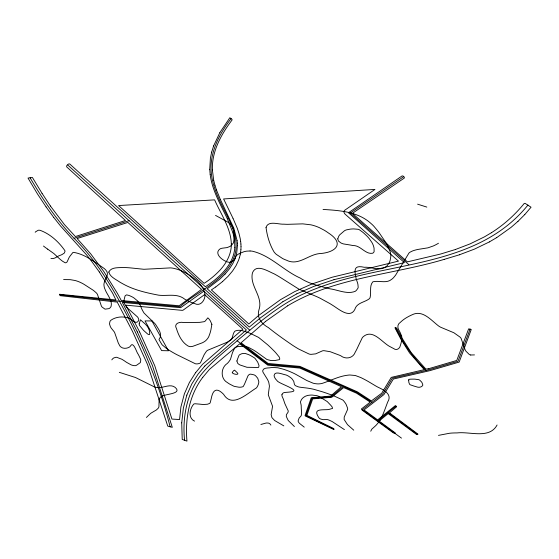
<?xml version="1.0" encoding="UTF-8"?>
<svg xmlns="http://www.w3.org/2000/svg" width="559" height="559" viewBox="0 0 559 559"><rect width="100%" height="100%" fill="white"/><g stroke="black" fill="none" stroke-linecap="round" stroke-linejoin="round"><path stroke-width="0.84" d="M209.73 169.286L210.408 158.085L211.658 152.132M212.406 170.006C211.658 151.391 221.245 134.328 232.097 119.933L231.915 119.249L229.826 117.739L219.897 132.539M234.836 247.309L234.542 240.056L232.991 232.879M237.435 245.674L236.667 253.318L235.157 258.482M240.929 249.356L241.013 246.792M234.836 247.33C233.697 264.854 219.163 277.781 205.377 286.732L69.784 164.025C68.813 163.13 65.738 165.841 66.759 166.952L125.461 220.505L75.388 236.548L64.397 224.55L50.408 206.005M240.663 252.06L240.922 249.482M181.724 422.856L183.359 408.056L186.832 395.108M281.974 394.668L281.911 395.227A6.219 3.654 27.1 0 0 282.043 396.149L282.882 398.099A19.055 11.068 27.8 0 1 283.301 399.049L284.852 403.577A15.359 9 26.7 0 0 285.216 404.381L288.269 410.991L288.046 412.242L286.383 414.659L286.306 416.427L287.081 418.188A11.033 6.303 27.2 0 1 287.382 418.747L287.955 419.963A7.274 4.179 26.6 0 0 288.332 420.578L294.411 426.538M240.181 254.764L240.643 252.186M239.497 257.468L240.16 254.876M370.736 431.22L371.819 429.137L374.097 427.104A104.938 63.628 27.5 0 0 376.277 425.05L379.135 421.689A50.513 30.347 25.4 0 0 380.749 418.887C383.705 413.429 385.472 407.714 387.722 401.977C392.6 394.27 383.795 389.923 377.912 387.163A42.246 26.909 23.3 0 1 375.753 385.969L368.479 381.629A66.137 39.186 25 0 0 365.181 379.792L364.713 379.54A60.037 35.72 24.9 0 0 362.365 378.338A72.09 42.533 25 0 0 360.723 377.535L355.349 375.508L349.885 375.005A15.254 9.37 24.7 0 0 348.397 375.117C338.971 376.088 330.844 380.616 321.977 383.453A26.35 16.19 26.9 0 1 320.405 383.733L318.972 383.872A14.834 9.063 26.5 0 1 317.086 383.858L314.955 383.607A12.885 7.854 26.5 0 1 313.082 383.174L306.779 380.518L295.788 374.355A33.072 19.537 27.3 0 0 293.643 373.265L291.092 372.098A48.43 28.299 27.3 0 0 287.214 370.533L286.194 370.163A47.173 27.587 27.3 0 0 283.133 369.143L277.858 367.787L273.449 367.501A52.595 30.78 26.8 0 0 271.234 367.612C268.509 368.262 263.366 367.256 262.66 370.799A7.938 4.745 28.1 0 0 262.912 371.882A6.065 3.627 28.2 0 0 263.303 372.706L267.468 379.435A24.862 14.562 28.8 0 1 268.236 381.042A30.207 17.657 28.9 0 1 268.802 382.517L269.438 386.101L268.32 394.381A7.141 4.172 27.6 0 0 268.425 395.234L272.561 406.281L271.143 414.61L271.947 417.657L274.651 420.515L283.811 425.888M211.665 152.097L213.608 145.92M239.462 257.58L238.581 260.194A3.277 2.145 32 0 1 238.518 260.34L236.101 265.525A3.256 2.124 31.9 0 1 236.01 265.693L232.621 270.905A3.235 2.089 31.9 0 1 232.516 271.045L228.114 276.265A3.207 2.061 31.9 0 1 228.009 276.377L222.524 281.603M470.14 329.02L457.996 361.289L428.956 369.779L392.264 378.205L382.831 393.899L362.386 409.677L401.481 438.13M213.615 145.892L219.883 132.567M186.839 395.087L191.828 383.914L197.949 374.292L204.825 366.019M235.15 258.51L232.775 263.652L229.428 268.858L225.06 274.078M195.517 372.818L189.424 382.461A2.802 1.579 30.4 0 0 189.361 382.573L184.407 393.788A2.76 1.53 30.3 0 0 184.358 393.92L180.927 406.882A2.711 1.481 30.1 0 0 180.906 407.015L179.558 419.543L171.934 419.061L154.801 365.852A2.795 1.565 31.8 0 0 154.724 365.642L139.722 332.13M497.084 425.008C489.349 439.332 470 431.331 457.08 432.918A65.613 37.795 19.8 0 0 452.035 433.043A46.236 26.979 20 0 0 449.429 433.274L438.473 435.377M202.756 377.332C189.047 395.437 185.043 418.894 186.951 441.114L182.22 439.437L181.724 422.877M231.084 118.641C218.807 134.523 208.654 154.263 211.505 174.932C213.356 188.816 219.876 201.415 226.109 213.762C232.153 225.724 238.239 239.077 235.423 252.801C228.638 279.703 198.718 290.093 179.97 306.73L119.486 301.266L59.729 294.782M195.587 372.72L202.435 364.419A2.879 1.67 30.3 0 1 202.554 364.293L242.844 329.202L204.629 294.6L183.268 310.035A3.033 1.831 32.4 0 1 181.92 310.322L125.824 305.165L139.659 331.997M202.77 377.318L209.52 369.31L239.713 343.799L267.782 365.146L299.904 368.095L341.416 386.667L330.551 396.1L311.237 397.756L305.025 415.547L305.319 415.987L333.828 429.494L333.765 428.585L306.884 415.372L312.691 398.888L331.732 397.288L343.666 387.59L356.516 393.18L369.869 401.9L369.995 402.291L361.38 408.971L362.141 410.166L393.459 432.973L395.499 433.099L379.093 421.032L388.177 413.618L416.462 434.413L417.503 434.483L418.02 434.168L389.49 412.863L396.611 406.77L395.374 405.596L377.625 419.879L364.021 409.922L383.935 394.57L393.347 379.037L429.689 370.701L459.156 362.092L471.251 329.496L468.638 328.86L456.773 360.443L428.215 368.849M527.941 205.069C476.121 269.11 386.248 260.878 315.674 288.765A271.15 159.266 19.5 0 0 302.873 294.188C279.102 305.2 259.159 322.536 239.133 339.075C227.087 349.634 214.23 359.423 203.707 371.574C187.349 390.294 182.059 416.252 184.589 440.499M524.782 214.558L531.05 207.214L525.146 203.371L524.265 203.413C514.972 214.859 503.876 224.823 491.424 232.719M518.004 221.315L524.761 214.579M225.039 274.099L219.61 279.318L207.207 288.793L249.314 327.064L260.864 317.519L282.84 301.748M258.426 315.632L248.832 323.982L211.365 289.911L215.718 286.984M517.983 221.336L511.059 227.373L496.727 237.61M204.846 365.998L246.393 329.95L203.811 291.232L180.655 307.681L122.295 302.44L137.304 331.864M265.651 321.369L241.076 342.8L268.124 363.469L299.904 366.383L357.383 391.845L371.372 400.929L381.72 393.222L391.244 377.395L424.274 369.646L409.558 352.904L400.796 339.02L394.92 327.728L396.506 327.93L402.459 338.789L411.158 352.582L425.811 369.038L428.187 368.856M343.317 386.555L331.152 396.708L311.95 398.281L305.871 415.7L333.982 429.235M377.793 420.892L396.107 406.093M215.809 286.921L222.426 281.687M258.524 315.549L280.45 299.708A3.214 2.082 29 0 1 280.604 299.61L294.544 291.693A3.263 2.145 28.6 0 1 294.712 291.609L311.538 284.14A3.319 2.215 28 0 1 311.733 284.07L332.018 277.271A3.375 2.292 27.2 0 1 332.235 277.208L398.476 261.123L345.21 214.258A3.606 2.62 28.2 0 1 344.819 210.177L374.956 189.431L223.607 198.948L232.963 218.22M265.665 321.355L287.487 305.892M403.598 176.721L350.276 213.035L408.874 264.68M491.396 232.733L484.429 236.862L470.056 243.899L455.431 249.489M489.356 241.921L496.699 237.624M282.861 301.727L296.801 293.866M287.515 305.878C334.848 277.222 392.257 274.916 444.216 259.369M489.321 241.942L474.472 249.111L459.386 254.799M296.829 293.852L313.641 286.446L333.933 279.696M260.878 424.484L265.937 423.079A13.164 7.379 27.2 0 1 267.153 423.002L268.593 423.149A1.782 1.006 27.4 0 1 269.172 423.38A2.467 1.391 27.4 0 1 270.242 424.19L270.877 425.099M30.088 177.769C42.708 199.304 56.683 220.26 74.067 238.274L129.087 220.679M455.396 249.503L440.688 254.003L407.413 261.864L352.694 213.643L352.75 213.091L404.276 178.09C404.919 177.245 403.109 175.603 402.082 175.938L348.474 212.755L404.416 262.625L333.968 279.682M444.244 259.362L459.351 254.813M146.409 417.461L149.98 414.009A36.691 19.341 29.8 0 1 151.203 413.017L156.338 409.985L158.141 408.322A17.853 9.559 31.3 0 0 158.931 406.763L159.112 399.28L160.209 397.421A24.393 13.199 30.2 0 1 161.139 396.806C164.234 393.69 183.121 394.228 175.03 387.296C169.503 383.153 162.068 389.127 155.772 387.282A6.498 3.571 31.4 0 1 154.2 386.8L135.467 377.507L119.312 372.329M474.479 354.902L470.699 355.007M63.607 279.577L70.273 279.661L75.241 280.534A23.946 13.521 35.2 0 1 80.126 282.295L82.131 283.266A19.055 10.796 35.3 0 1 84.507 284.629L93.423 290.38L96.26 292.818A7.644 4.374 35 0 1 97.469 294.418L101.403 306.129A6.533 3.738 34.4 0 0 102.178 307.143L105.043 309.155L108.907 308.631A15.184 8.706 34.8 0 0 109.878 308.044L111.031 306.618L111.332 304.669A30.549 17.392 35.2 0 0 111.276 303.062L111.066 301.615A11.012 6.324 34.7 0 0 110.773 300.63L109.655 298.171A68.009 37.767 35.8 0 0 108.656 296.27A54.831 30.696 35.6 0 0 107.971 295.054L107.021 293.412A42.135 25.064 33.9 0 1 105.574 290.61L104.456 287.892A14.681 8.602 34.6 0 1 104.107 286.285C102.542 280.674 110.577 275.28 105.965 270.256A13.709 8.036 35.5 0 0 105.455 269.711A12.906 7.567 35.5 0 0 104.1 268.425C94.653 261.996 85.045 254.198 73.515 252.354A2.879 1.684 36.6 0 0 72.705 252.71L70.364 255.694A62.245 36.496 34.4 0 0 69.197 257.336L67.045 261.996L65.822 262.793A2.348 1.356 36.6 0 1 64.998 262.667L62.657 261.298A27.978 16.414 36.9 0 1 59.198 258.468L53.832 253.527L47.683 249.146M50.939 258.475C54.943 259.369 57.137 255.994 60.624 255.163A48.647 28.16 38.6 0 0 62.049 254.534L64.278 253.094L65.005 251.368A3.759 2.18 37 0 0 64.816 250.53C58.73 241.837 50.261 234.004 40.157 230.336A7.637 4.409 37.8 0 0 38.166 230.273L35.385 231.95A6.38 3.682 37.8 0 0 35.21 232.292M250.041 250.984L246.729 251.152A25.693 16.889 30.8 0 0 243.808 251.781C240.908 253.024 237.121 253.849 235.542 256.847C235.304 259.774 232.691 261.332 230.238 262.346C224.753 262.688 212.699 253.919 220.148 248.839A13.486 8.804 32.2 0 1 222.503 248.175L227.073 247.588L229.616 246.589A25.253 16.742 33.7 0 0 231.251 245.569L233.494 242.837L234.249 237.638A63.663 41.52 35.3 0 0 233.788 230.622L232.837 227.387L230.574 224.369A13.437 8.965 33.4 0 0 228.393 222.433L215.543 215.411M323.046 209.436C339.837 210.463 358.319 211.658 371.295 223.768A25.595 18.272 27.1 0 1 373.964 226.367L376.41 229.253A154.843 101.997 30.6 0 1 379.268 232.907L387.01 244.297L390.343 252.144A25.882 18.293 26.2 0 1 390.797 256.595L390.126 260.445A30.801 21.759 26.5 0 1 389.106 262.919L387.415 265.434A16.155 11.39 25.6 0 1 386.129 266.622C380.05 271.513 371.274 266.671 364.23 267.279C354.35 265.036 354.217 269.249 355.831 277.18A22.004 15.191 25.1 0 0 356.251 279.067L357.376 282.365A28.837 19.502 27.3 0 1 357.928 284.433L358.179 287.284A7.043 4.793 26.3 0 1 357.935 288.185L356.656 290.023A28.768 19.607 27.4 0 1 355.419 291.225C347.467 294.691 338.09 289.918 329.936 288.8C319.769 286.075 309.183 283.937 300.246 278.068C283.497 270.584 270.773 255.624 252.598 251.25A16.644 10.991 31.1 0 0 250.041 250.984M426.81 207.089L417.608 204.175M344.4 429.605L332.221 421.577L329.167 420.137A9.056 5.262 25.4 0 0 327.826 419.697L327.364 419.592A4.36 2.543 25.4 0 0 326.61 419.481L323.773 419.641A6.415 3.759 25.7 0 1 322.243 419.509L320.195 418.831A2.613 1.53 25.7 0 1 319.496 418.363L319.007 417.866A4.109 2.404 25.7 0 1 318.665 417.398C313.138 409.167 320.195 409.908 327.218 409.663A39.675 23.946 26.6 0 0 329.314 409.356L332.577 408.398L332.123 406.938A3.864 2.292 25.5 0 0 331.871 406.596L331.34 405.96A28.823 17.392 24.7 0 1 330.76 405.254L327.246 401.586L319.021 396.436A9.594 5.695 26 0 0 316.778 395.66L312.25 395.073A23.96 14.08 25.8 0 0 310.112 395.122C306.087 395.171 301.713 397.54 300.539 401.572A6.827 4.025 26.4 0 0 300.539 402.375L301.063 404.681A20.243 11.816 27.3 0 1 301.21 405.82L301.252 407.602A55.572 32.736 24.5 0 0 301.35 409.516L301.518 411.117A41.897 24.198 27.9 0 1 301.601 413.199L301.273 415.47A6.505 3.773 26.7 0 1 300.833 416.169L299.1 418.125L298.115 420.92A4.325 2.488 26.3 0 0 298.324 421.696L298.66 422.29A7.574 4.367 26.2 0 0 299.519 423.38L304.236 427.139M371.945 402.298L356.949 392.509L299.862 367.214L267.964 364.349L237.121 340.773M194.539 421.13C187.572 417.901 189.899 408.238 193.826 404.024A9.936 5.464 29.6 0 1 195.042 403.752L199.996 404.164A28.691 16.141 30.3 0 0 201.778 404.36A33.98 19.174 30.5 0 0 203.916 404.471L207.494 404.234L209.555 403.451A7.505 4.192 29.7 0 0 210.156 402.843L210.876 400.083A34.385 19.348 28.4 0 1 211.211 398.735C212.825 389.993 216.382 386.919 223.558 394.256C232.069 408.426 246.603 393.871 256.315 388.002A15.715 9.189 28.9 0 0 256.986 387.163L257.196 386.821A40.856 23.89 29.8 0 0 257.832 385.577A33.184 19.411 29.5 0 0 258.286 384.431L258.377 384.138A32.841 19.216 29.5 0 0 258.698 382.88L258.768 382.426A9.755 5.73 28.7 0 0 258.775 381.552L257.713 378.219L255.61 375.781A4.8 2.823 28.6 0 0 254.052 374.858L250.725 374.146A4.982 2.935 28.6 0 0 249.195 374.502L248 375.76L244.667 383.767A56.983 33.072 30.8 0 1 244.318 384.501L243.326 386.36A3.494 2.026 28.9 0 1 242.879 386.709L241.376 387.101A14.813 8.637 29.2 0 1 240.216 387.205L239.832 387.219A11.005 6.401 29.1 0 1 238.756 387.177L234.745 386.458A9.126 5.297 29.2 0 1 233.424 386.01L229.442 383.956A19.076 11.159 29.2 0 1 227.408 382.573C220.232 378.792 220.721 367.605 227.254 363.476A51.868 30.661 31.6 0 0 228.994 361.526L229.917 360.206A29.382 17.385 30.8 0 0 230.608 358.892L232.488 352.589L234.48 348.467A12.074 7.246 29.3 0 1 237.792 346.608L242.62 346.287L246.994 346.846A8.616 5.199 29.2 0 1 248.482 347.349L253.723 350.186A51.638 30.179 29.2 0 1 255.393 351.255A41.729 24.561 29.2 0 1 257.266 352.526L266.902 359.479L270.842 360.52A36.957 22.877 29.2 0 0 272.61 360.583L273.938 360.569A14.772 9.035 28.6 0 0 275.056 360.485L279.158 359.682A3.081 1.88 28.1 0 0 279.786 358.871L279.2 356.949L275.804 352.806A47.249 28.111 29.2 0 0 274.252 351.136L271.339 348.243A127.2 71.776 30.3 0 0 267.677 344.812L258.628 337.433L250.153 333.297A84.619 49.122 28.8 0 0 246.875 332.095L241.858 330.551A9.51 5.814 29.7 0 0 240.461 330.341L238.972 330.299A16.686 10.153 29.5 0 0 237.442 330.404L235.381 330.942A6.974 4.262 29.8 0 0 234.598 331.48L233.522 333.283L231.859 338.873A12.424 7.526 30.5 0 1 231.188 339.739L227.045 342.262L207.536 350.318A20.914 12.291 29.8 0 0 206.383 351.318L204.203 354.595L200.492 362.721A6.68 3.871 30.8 0 1 199.738 363.287L198.152 363.762A13.891 8.071 31 0 1 196.999 363.881L196.195 363.881A4.227 2.446 30.7 0 1 195.322 363.734L176.462 354.476A111.36 69.267 32.1 0 1 171.767 351.828L169.286 350.332A38.948 23.01 31.8 0 1 166.491 348.474L162.047 344.742L159.105 339.816A2.655 1.53 32.1 0 1 159.056 339.383C162.886 334.401 158.56 329.349 155.884 324.926A14.143 8.182 32.9 0 0 154.829 323.528L148.044 316.946A60.155 36.719 32.7 0 1 146.165 315.136L145.2 314.179A29.585 16.966 33.4 0 0 144.578 313.564L144.208 313.194A2.564 1.502 33.2 0 1 143.929 312.865L142.797 310.944A85.597 52.665 31.3 0 1 141.839 309.085L140.253 305.396A14.268 8.329 33.9 0 0 139.834 304.438A20.397 11.865 34.1 0 0 139.219 303.271L138.01 301.448A5.632 3.305 33.8 0 0 137.283 300.665L133.943 297.94A9.321 5.457 33.9 0 0 132.469 297.039L130.296 295.997A23.513 13.64 33.7 0 0 128.836 295.411L126.579 294.879L125.307 295.662A6.869 4.032 34 0 0 125.027 296.067L123.679 301.56A3.647 2.124 34 0 0 123.784 302.133L124.161 303.02A33.33 19.782 33.3 0 0 125.132 304.865L126.369 306.807A8.427 4.926 33.8 0 0 127.2 307.785L137.577 317.009A8.658 4.996 33.5 0 1 138.185 317.994L138.695 319.287A4.339 2.509 33.4 0 1 138.744 320.097C137.773 324.073 133.231 322.04 131.61 319.629A6.002 3.445 33.4 0 0 130.422 318.833C124.412 316.003 116.552 316.331 111.031 320.16A13.682 7.756 33.4 0 0 109.941 321.544L109.494 323.899L110.354 326.61A12.92 7.33 33.5 0 0 111.262 328.147L114.001 331.55A7.456 4.172 33.6 0 1 114.609 332.472L117.921 341.947A37.285 21.172 32.2 0 0 118.333 343.079L119.871 345.951A4.06 2.264 33 0 0 120.877 346.964C123.26 349.019 127.131 348.523 129.618 346.985A13.654 7.644 33.2 0 0 130.464 346.007C133.461 340.599 136.682 352.813 138.101 354.092A99.684 58.751 30 0 0 138.912 355.636L140.588 359.206A7.721 4.29 32.4 0 1 140.749 360.101L140.477 362.127A7.567 4.199 32.4 0 1 140.134 362.742L137.081 364.908A32.345 17.79 31.2 0 0 136.578 365.202L135.921 365.537A4.339 2.397 32.3 0 1 135.257 365.677L133.957 365.621A9.168 5.073 32.5 0 1 132.357 365.279A8.762 4.849 32.5 0 1 131.079 364.838L126.593 362.358A35.427 19.977 32.6 0 1 124.287 360.765L121.911 359.276L116.95 357.39A2.893 1.586 32.8 0 0 116.062 357.257L113.931 357.879A15.813 8.637 32.4 0 0 112.729 358.759L112.443 359.06A23.268 12.703 32.2 0 0 111.828 359.87M388.093 412.563L417.503 434.483M353.749 430.178L347.474 424.623L344.141 419.474L344.225 417.007L347.628 409.419A11.494 6.848 25.3 0 0 347.586 408.224L346.231 404.646A32.212 19.062 25.9 0 0 345.308 403.046L343.561 400.726A5.73 3.431 25.2 0 0 342.59 399.902L333.961 395.919A116.845 64.669 25.4 0 0 328.951 394.039A122.128 67.339 25.4 0 0 322.459 391.817L313.962 389.344A42.952 25.043 25.9 0 0 311.335 388.771L308.778 388.316A57.353 33.114 25.7 0 0 304.201 387.736L299.54 387.142A14.394 8.692 27 0 1 297.947 386.716L295.494 385.703A1.586 0.95 27 0 1 295.068 385.333L294.67 384.809A3.571 2.138 27 0 1 294.404 384.312L293.775 381.413L292.301 379.177A10.223 6.107 27.4 0 0 290.869 377.793L288.563 376.186A11.879 7.085 27.5 0 0 286.145 374.998C282.847 374.544 274.672 370.358 274.071 375.578A10.677 6.394 27.5 0 0 275.084 378.24L275.259 378.527A8.553 5.122 27.6 0 0 276.125 379.652A9.091 5.443 27.6 0 0 276.964 380.504C277.432 383.167 300.812 390.112 291.868 391.74A75.109 46.083 29.3 0 1 290.03 391.992A60.274 36.726 28.8 0 1 286.508 392.313L284.426 392.509A7.05 4.144 27.1 0 0 281.995 394.675M67.856 165.115L249.789 330.201M74.067 238.274C90.956 255.093 104.596 274.839 116.293 295.529A317.84 152.188 38.4 0 1 120.038 302.293C141.609 341.689 158.994 383.327 170.16 426.894M426.112 370.428C413.464 357.991 403.312 343.512 395.451 327.644M53.692 217.388L60.554 226.004L86.813 255.156L91.138 260.62M46.069 206.886L53.671 217.36M91.152 260.641L99.285 271.912M46.048 206.858L37.474 193.938L28.013 178.055L32.415 177.496L42.03 193.316M42.044 193.337L50.394 205.985M99.306 271.947L112.597 293.161L115.923 299.966L59.478 294.251L60.148 295.662L117.236 302.105L132.56 331.48L147.541 364.545L167.756 426.105L172.291 427.335L152.362 365.369L137.318 331.885M227.261 218.569C220.477 204.468 212.259 190.451 210.191 174.674M220.351 199.479L233.823 228.142L237.079 240.587M227.268 218.59L232.984 232.844M233.026 218.359L237.212 228.093A3.375 2.271 33 0 1 237.302 228.338L238.959 233.334A3.361 2.25 32.7 0 1 239.014 233.55L240.209 238.567A3.347 2.236 32.5 0 1 240.244 238.742L240.649 241.299M216.487 189.997L220.337 199.444M214.922 185.141L216.473 189.955M213.692 180.271L214.908 185.113M213.685 180.236L212.406 170.041M237.079 240.608L237.337 243.116M240.663 241.418L240.915 243.969M209.73 169.328L210.184 174.639M237.337 243.137L237.435 245.653M240.922 244.101L241.013 246.659M43.469 246.037A44.294 26.182 37.8 0 0 45.593 247.658A56.822 33.875 38 0 0 47.683 249.146M438.466 243.242A54.978 40.989 25 0 1 434.616 245.345A65.759 49.248 25.6 0 1 433.239 245.988L427.942 247.833L418.929 249.265A37.313 26.301 22 0 0 414.296 250.362A42.337 29.767 21.8 0 0 412.5 250.977L410.075 252.158A10.97 7.833 23.1 0 0 408.922 253.108L395.541 275.245L393.494 277.732A37.851 26.594 26.2 0 1 391.663 279.332C386.374 283.811 379.044 280.276 372.902 281.771C369.164 285.635 371.414 292.511 370.128 297.465A7.938 5.373 25.6 0 1 369.289 298.799C364.503 302.447 356.593 302.726 354.776 309.546C349.857 318.909 338.719 309.057 332.989 305.528A64.928 41.01 27.4 0 0 329.747 303.509L320.16 298.261A53.615 34.148 27.5 0 0 316.205 296.417L298.939 289.164L280.716 277.676A67.702 42.666 29.8 0 0 273.966 273.763C268.103 271.353 256.707 263.694 252.724 272.233A24.4 16.008 29.8 0 0 252.2 274.127C250.229 286.767 263.415 297.115 258.922 309.917C256.518 317.833 261.857 324.045 268.404 327.602C276.125 333.863 284.265 339.586 292.469 345.189A84.737 56.026 27 0 0 298.779 349.089L309.085 354.022A7.826 4.898 27.1 0 0 311.014 354.364L315.695 353.854L322.403 350.877A7.274 4.556 26.3 0 1 323.927 350.661L330.222 351.709L339.383 355.168A28.97 17.881 25.8 0 1 340.85 355.824C345.693 359.591 353.064 358.319 355.21 352.219A148.561 94.883 31.7 0 0 357.376 348.061A133.755 85.541 31 0 0 358.026 346.65L362.239 337.825A18.72 12.088 24.1 0 1 363.427 336.539C373.265 328.468 382.44 343.331 390.832 347.069A44.944 30.06 23 0 0 393.236 348.334C396.212 350.933 399.937 348.935 400.419 345.273A57.766 37.746 25.9 0 0 401.117 342.877L401.376 341.738A93.053 60.638 27.5 0 0 401.676 340.061L401.718 336.245L400.202 332.605A65.62 44.273 20.4 0 1 399.461 331.131C397.295 328.217 397.03 324.367 400.489 322.222A58.905 38.585 20.8 0 1 406.791 317.491L409.062 316.247A86.638 56.005 19.9 0 1 412.109 314.787C422.576 309.49 431.038 320.223 438.466 325.876A13.493 9.147 21.1 0 0 440.688 327.246L453.915 332.773L460.001 337.07A7.428 4.94 20.6 0 1 461.084 338.328L465.123 349.752A16.616 11.012 19.3 0 0 466.038 351.29L469.253 354.462A3.34 2.201 19.8 0 0 470.699 355.007M139.156 323.871L139.338 325.045A3.249 1.88 33 0 0 139.589 325.569L143.062 329.768A13.22 7.679 32.7 0 0 143.963 330.746L147.485 333.898A3.235 1.866 32.7 0 0 148.401 334.401L149.386 334.645L149.672 333.856A23.366 13.367 33.4 0 0 149.728 333.08C149.623 328.762 146.744 324.947 143.39 322.438A11.103 6.491 33 0 1 142.706 321.788L140.463 319.804L139.156 323.871M408.72 380.078L408.734 380.847A27.789 17.511 21.4 0 0 408.888 382.545L409.572 384.222A2.145 1.349 22.4 0 0 410.208 384.767L414.079 386.101A20.145 12.452 22.3 0 1 414.806 386.318L417.566 387.128A5.143 3.235 22.2 0 0 420.326 387.066A7.693 4.842 22.2 0 0 421.898 386.346L422.702 385.396A3.724 2.348 22.1 0 0 422.807 384.885L422.045 382.719A13.074 8.21 22.4 0 0 421.388 381.783L419.795 380.211A3.123 1.97 22.1 0 0 418.747 379.673L414.869 379.142A48.892 29.893 21.6 0 0 413.436 379.121L411.662 379.135A42.414 26.035 21.7 0 0 410.432 379.17L408.957 379.372A0.838 0.524 22.5 0 0 408.797 379.526L408.72 380.078M211.875 324.311L210.953 329.635A127.277 74.487 35.4 0 1 210.03 333.185L208.828 336.497A33.065 19.719 32.1 0 1 208.06 337.888L207.836 338.216A41.604 24.806 32.4 0 1 206.404 339.977L205.712 340.655A22.856 13.619 31.7 0 1 205.006 341.221L204.482 341.577A47.27 28.25 32.6 0 1 203.881 341.954A43.539 26.007 32.5 0 1 202.302 342.807L192.771 346.335L190.402 346.664A4.738 2.781 31.3 0 1 189.571 346.531L188.586 346.224A3.745 2.194 31.3 0 1 187.88 345.881C182.472 342.618 179.32 336.756 177.245 330.984A67.967 41.275 29.9 0 1 176.567 328.797C173.36 323.696 179.439 321.572 183.408 322.501A113.561 71.126 35.6 0 0 186.049 322.557L199.654 322.361L204.112 321.691A9.594 5.828 31.7 0 0 205.167 321.125L207.85 317.854L209.066 319.091A42.868 25.421 32.1 0 1 210.31 320.873L211.875 324.311M231.328 243.892C231.566 253.856 226.479 263.121 219.876 270.27A204.531 128.961 40.9 0 1 204.133 283.329L118.599 205.558L214.621 199.87C220.798 214.097 230.839 227.841 231.328 243.892M236.897 360.974L237.617 363.168A3.354 1.991 29.3 0 0 238.176 363.769L239.259 364.552A6.932 4.13 29.3 0 0 239.979 364.957L246.966 367.291L258.244 367.487A2.453 1.467 28.7 0 0 258.677 367.144L258.978 365.942A16.511 9.845 29.2 0 0 258.978 365.376L257.685 362.106L255.274 358.675A6.366 3.815 29 0 0 254.079 357.627L250.691 355.629A30.941 18.216 29 0 0 248.692 354.665L245.268 353.449L242.501 353.588A17.259 10.293 28.8 0 0 241.327 353.889L239.531 354.804A7.036 4.206 29.2 0 0 238.938 355.531L238.141 357.564A62.825 37.229 31.8 0 1 237.785 358.41L236.897 360.974M337.748 238.861L338.419 241.013L340.808 242.865A8.518 6.037 27.7 0 0 341.884 243.382A8.392 5.946 27.7 0 0 343.645 243.955L349.745 244.933A62 41.967 26 0 1 352.862 245.541C360.555 245.094 365.327 254.68 372.629 253.234A6.163 4.367 26.1 0 0 373.468 252.605L373.685 252.361A5.122 3.627 26 0 0 374.125 251.522L374.048 248.168A25.134 17.727 27.1 0 0 373.461 245.932A21.759 15.366 27 0 0 371.924 242.501L369.548 239.035A33.561 23.548 27.4 0 0 366.599 235.73L364.119 233.403A72.754 49.737 28.2 0 0 362.742 232.216L359.5 229.847A4.8 3.438 27 0 0 358.151 229.295L353.54 228.911A38.215 26.797 26.1 0 0 350.283 229.134L346.44 229.875A13.947 9.908 27.1 0 0 344.484 230.741L339.76 234.801A21.563 15.247 26.7 0 0 338.796 236.136L337.748 238.861M77.156 238.574L90.705 253.842L103.688 271.353L117.257 293.119L121.317 300.532L179.187 305.759L201.54 289.387L127.885 222.44L77.17 238.525M266.042 227.429C267.083 235.891 269.676 244.632 274.078 251.983A14.143 9.636 30.3 0 0 276.293 254.359L282.651 258.558A25.658 17.615 30.2 0 0 286.397 260.173C298.904 266.538 308.861 253.625 321.125 253.5C336.553 251.899 344.547 243.228 328.196 232.823A37.285 25.658 29 0 0 324.458 230.343L319.427 227.681A31.269 21.612 29 0 0 310.895 224.823L302.789 223.866L287.808 224.327A61.888 44.51 33.4 0 1 283.93 224.173C278.424 224.599 268.299 220.211 266.042 227.429M108.788 272.051C110.137 277.117 116.006 279.402 119.933 282.176A76.946 47.962 35.7 0 0 125.985 285.481C136.214 290.519 147.534 293.042 158.665 295.187C167.358 296.235 177.259 293.042 184.694 299.17A27.664 17.231 32.7 0 0 187.041 300.462L187.824 300.854A33.617 21.025 32.8 0 0 190.836 302.202L192.813 302.957A23.897 14.855 32.6 0 0 194.567 303.523C200.981 307.122 206.25 298.772 204.699 293.098A25.987 15.994 32.9 0 0 203.853 290.449L202.805 288.206A25.84 15.904 32.9 0 0 200.863 285.09L199.095 282.847A19.404 11.991 32.8 0 0 197.117 280.814L191.297 276.321A46.439 28.16 32.8 0 0 188.264 274.378L183.198 271.618A30.284 18.566 32.9 0 0 178.524 269.69A31.611 19.369 32.9 0 0 176.721 269.103L174.066 268.411A23.792 14.646 33.1 0 0 170.537 267.887L143.915 269.284L131.47 267.999A89.035 51.631 32.4 0 0 122.407 267.509C117.851 267.803 111.115 267.118 108.788 272.051M232.285 372.525L232.299 372.72A0.804 0.475 29.3 0 0 232.488 373.035L233.564 373.691A6.212 3.647 29.4 0 0 235.968 374.306A4.116 2.411 29.3 0 0 237.379 374.223L237.834 373.901A0.832 0.489 29.2 0 0 237.848 373.636L237.575 373.174A12.759 7.428 29.5 0 0 237.1 372.58L234.549 370.121A10.754 6.296 29 0 0 233.11 371.288L232.285 372.525M151.915 320.943L145.026 320.901L161.621 350.612L168.427 350.772L151.915 320.943"/></g></svg>
